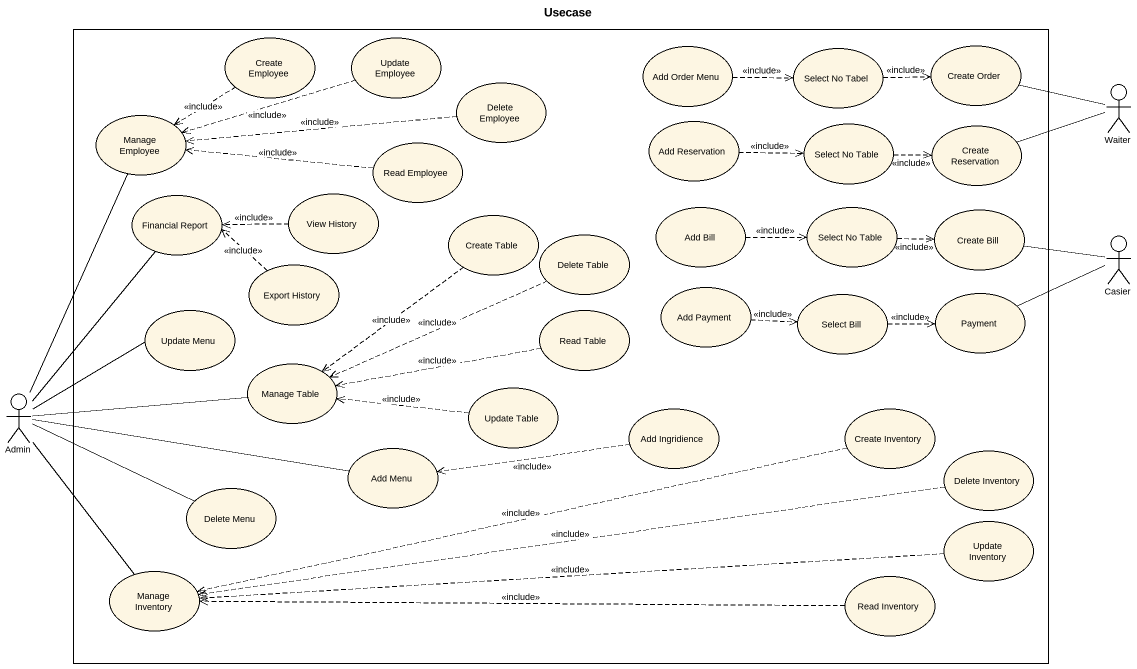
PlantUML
@startuml
title Usecase
rectangle " " as rectangle1 {
  usecase "Create Employee" as Create_Employee
  usecase "Update Employee" as Update_Employee
  usecase "Add Order Menu" as Add_Order_Menu
  usecase "Select No Tabel" as Select_No_Tabel
  usecase "Create Order" as Create_Order
  usecase "Delete Employee" as Delete_Employee
  usecase "Manage Employee" as Manage_Employee
  usecase "Add Reservation" as Add_Reservation
  usecase "Select No Table" as Select_No_Table
  usecase "Create Reservation" as Create_Reservation
  usecase "Read Employee" as Read_Employee
  usecase "Financial Report" as Financial_Report
  usecase "View History" as View_History
  usecase "Create Table" as Create_Table
  usecase "Delete Table" as Delete_Table
  usecase "Add Bill" as Add_Bill
  usecase "Select No Table" as Select_No_Table_2
  usecase "Create Bill" as Create_Bill
  usecase "Export History" as Export_History
  usecase "Update Menu" as Update_Menu
  usecase "Read Table" as Read_Table
  usecase "Add Payment" as Add_Payment
  usecase "Select Bill" as Select_Bill
  usecase Payment
  usecase "Manage Table" as Manage_Table
  usecase "Update Table" as Update_Table
  usecase "Add Ingridience" as Add_Ingridience
  usecase "Create Inventory" as Create_Inventory
  usecase "Add Menu" as Add_Menu
  usecase "Delete Inventory" as Delete_Inventory
  usecase "Delete Menu" as Delete_Menu
  usecase "Update Inventory" as Update_Inventory
  usecase "Manage Inventory" as Manage_Inventory
  usecase "Read Inventory" as Read_Inventory
}
actor Waiter
actor Casier
actor Admin
Create_Employee ..> Manage_Employee : <<include>>
Update_Employee .left.> Manage_Employee : <<include>>
Add_Order_Menu .right.> Select_No_Tabel : <<include>>
Select_No_Tabel .right.> Create_Order : <<include>>
Delete_Employee .left.> Manage_Employee : <<include>>
Waiter -left- Create_Order
Waiter -left- Create_Reservation
Add_Reservation .right.> Select_No_Table : <<include>>
Select_No_Table .right.> Create_Reservation : <<include>>
Read_Employee .left.> Manage_Employee : <<include>>
View_History .left.> Financial_Report : <<include>>
Create_Table ..> Manage_Table : <<include>>
Delete_Table .left.> Manage_Table : <<include>>
Add_Bill .right.> Select_No_Table_2 : <<include>>
Select_No_Table_2 .right.> Create_Bill : <<include>>
Casier -left- Create_Bill
Casier -left- Payment
Export_History .left.> Financial_Report : <<include>>
Update_Menu -left- Admin
Read_Table .left.> Manage_Table : <<include>>
Add_Payment .right.> Select_Bill : <<include>>
Select_Bill .right.> Payment : <<include>>
Admin -up- Manage_Employee
Admin -up- Financial_Report
Admin -- Manage_Inventory
Manage_Table -left- Admin
Update_Table .left.> Manage_Table : <<include>>
Add_Ingridience .left.> Add_Menu : <<include>>
Create_Inventory .left.> Manage_Inventory : <<include>>
Add_Menu -left- Admin
Delete_Inventory .left.> Manage_Inventory : <<include>>
Delete_Menu -left- Admin
Update_Inventory .left.> Manage_Inventory : <<include>>
Read_Inventory .left.> Manage_Inventory : <<include>>
@enduml
